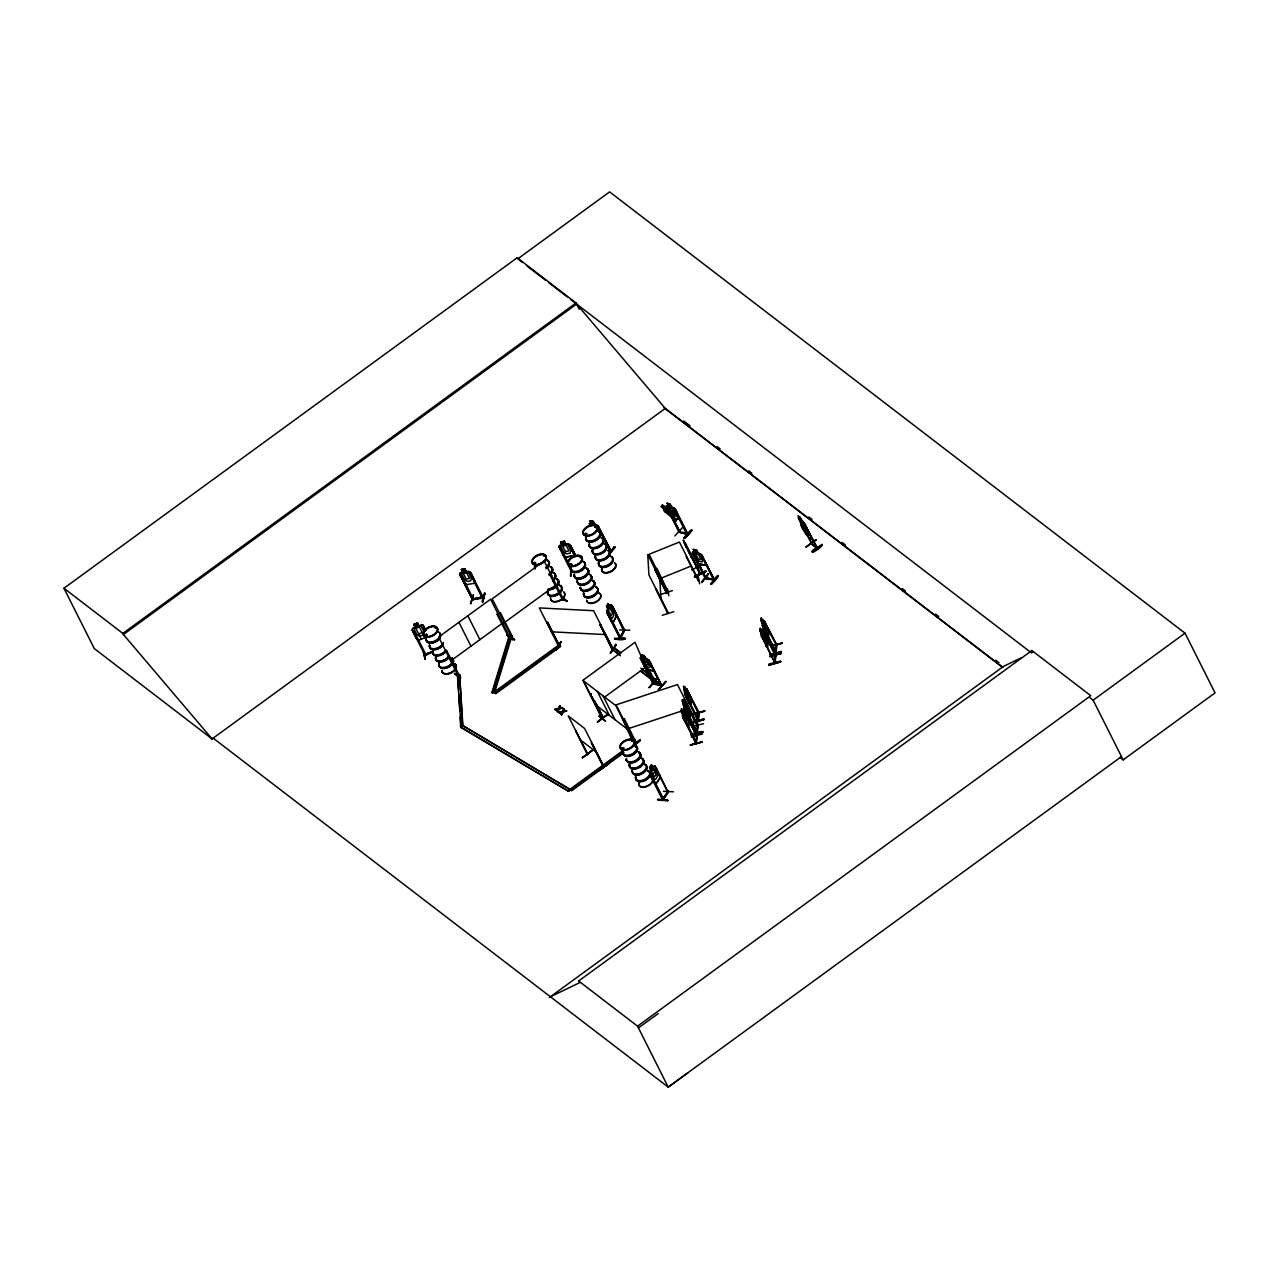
<?xml version="1.0" encoding="UTF-8"?>
<svg xmlns="http://www.w3.org/2000/svg" width="1279" height="1279" viewBox="0 0 1279 1279"><rect width="100%" height="100%" fill="white"/><g stroke="black" fill="none" stroke-linecap="round" stroke-linejoin="round"><path stroke-width="1.5" d="M606.949 613.137L606.854 611.122C610.866 596.446 614 610.243 616.414 616.446L612.785 623.001L606.917 613.089L606.965 611.122M678.765 530.977L679.741 531.233L678.589 531.281M687.462 533.279L679.613 531.76M473.47 595.263L470.784 603.192M423.349 652.178L425.092 659.34L423.749 651.443L425.108 659.261M571.617 571.361L570.77 576.381C569.299 574.926 572.864 568.26 571.793 572.48L558.843 546.741L559.499 545.446L558.971 546.836M570.626 576.333L571.505 570.978M634.432 739.79L635.407 747.192M662.378 799.039L663.257 800.03L651.299 775.346L663.705 799.359C662.666 796.849 662.122 800.43 663.225 798.48M668.661 791.653L663.273 799.935M656.591 768.839L651.075 777.184L655.775 784.267L660.172 777.728L655.2 766.057L652.834 767.8L651.475 764.874L649.54 767.64L651.011 770.582L649.7 774.403L662.762 800.094L663.689 799.279M681.179 711.38L681.499 708.726L686.263 717.039L687.095 723.147L681.115 711.38L682.778 714.29M697.407 733.123L682.075 701.18C682.219 695.009 689.493 709.221 688.038 712.947L686.743 711.907M681.467 711.444L681.611 709.877L681.963 712.419M696.144 735.649L696.687 734.674L697.039 736.384L683.002 709.909L682.49 716.064L682.73 714.29M683.961 699.725C680.236 704.793 691.411 727.032 689.989 711.492L683.961 699.725L684.697 700.029M684.601 693.362L685.24 687.175L684.952 688.997M683.13 709.877L683.018 711.843L681.499 708.726M683.578 705.848L683.546 704.121M683.961 701.659L684.089 699.693M689.077 703.13L684.984 695.264L683.482 686.056L685.112 689.141M683.977 718.926L696.32 743.499L696.016 742.444M684.936 708.742L697.263 733.315L697.998 725.417L677.47 684.569L616.142 704.841L635.487 743.802C637.917 743.403 635.023 741.005 636.622 743.099M685.528 702.363L685.992 701.547L697.934 726.232L684.697 699.917M686.088 696.224L698.43 720.796C696.751 717.727 699.837 704.169 697.982 720.764L684.681 693.266M686.759 689.141L698.686 713.826L686.759 689.141L699.277 712.963M685.048 711.732L697.119 735.537L696.08 741.996M687.143 689.029L686.679 689.861M688.358 727.719L688.917 721.708M689.301 717.535L689.861 711.524M690.468 705.017L691.204 699.005L685.112 687.207M687.702 717.983L689.093 721.708L688.406 727.879L682.906 717.919M691.156 698.973L690.628 705.145L688.949 703.05M691.124 737.088L702.587 733.906M692.435 722.795C728.023 712.243 668.469 729.43 703.914 719.773M704.713 710.916L693.234 713.906M696.607 735.761L695.84 743.579L695.568 741.852M696.511 731.668L697.343 732.515M698.11 719.198L697.503 720.013L698.606 720.045L686.487 696.112M698.142 712.819L698.782 712.643M696.831 733.267L697.567 724.474L697.503 725.561M697.087 735.633L696.4 743.323M698.494 720.621L699.197 712.931M702.763 732.307C691.923 731.428 682.858 738.67 702.747 732.259M761.277 635.647L761.932 629.46L775.953 655.248L775.106 663.082L761.82 636.191L760.158 628.341L761.804 631.426M762.524 623.672L761.101 618.141L762.748 621.242M760.254 631.011L760.286 628.309L765.05 636.622L765.881 642.713L764.57 641.674M761.213 620.827L761.229 618.109M760.749 632.002L760.397 629.444M761.692 621.802L761.852 620.235M762.236 625.463L762.876 619.276L776.721 645.799L776.865 644.92M762.764 638.509L775.106 663.082L761.357 635.551L761.66 637.55M763.723 628.309L776.113 652.85L775.17 651.97M775.873 645.032L776.417 644.056L776.849 645.607L764.378 621.226L776.913 645.048M763.835 631.314L775.857 655.104M764.778 621.114L764.314 621.946M768.135 637.278L768.791 631.059C765.242 618.892 771.813 643.465 766.585 635.151M767.32 647.43L767.896 641.291C764.33 629.028 770.693 653.793 765.641 645.335M769.127 665.08C804.683 654.544 745.177 671.651 780.606 662.058M769.91 656.655L781.437 653.217L769.91 656.191M781.533 651.379L770.118 654.448M770.869 646.007L782.348 643.001L770.613 645.975M776.273 645.224L775.666 652.993L762.188 625.399M775.426 651.491L776.001 645.287M774.882 654.544L775.825 655.871M774.722 663.098L775.474 654.24L774.93 655.232M776.849 645.064L776.113 652.77L775.218 652.13M426.515 634.336L425.092 635.151L425.555 636.031M426.562 634.56L425.331 635.071L425.923 635.711M436.187 628.005L435.132 628.165M533.743 563.719L534.59 562.248M533.998 563.272L534.206 563.256M535.102 562.92L535.357 562.952M543.863 555.614L544.918 555.821M544.902 555.933L543.831 555.885L544.662 556.061M569.635 564.934L570.37 563.847L571.873 564.199M570.802 564.663L570.05 564.95M580.442 556.989L580.41 557.66M580.09 557.548L580.634 557.58M584.615 534.478L586.469 533.759M585.111 533.823L586.342 533.535L585.622 534.334M585.558 533.359L586.821 533.951L585.206 534.782M594.719 527.316L595.359 526.916M595.39 527.204L595.63 526.628M623.433 747.831L621.994 748.039M632.705 740.909L631.794 741.468M667.894 591.522L668.629 591.825M668.262 592.449L656.814 568.34M697.87 580.058L698.814 580.426M698.11 580.426L698.27 579.675M651.123 770.597L650.691 772.964L653.457 778.447L655.551 779.407L657.262 776.801L656.99 773.06L651.475 764.874M457.546 674.561C457.147 676.479 460.76 673.617 458.09 675.712L438.665 637.07L490.608 599.196L510.097 637.869L509.314 638.445L497.035 614.352L498.123 613.872L497.035 614.352M458.234 675.632L459.065 674.992L446.835 650.947L445.955 651.587L446.835 650.947M499.194 689.429L494.445 692.898L491.887 692.483L494.062 692.147L559.003 644.808L560.57 646.471L495.628 693.81L494.062 692.147L510.992 636.382L512.271 635.823L508.898 636.83C510.737 640.139 507.044 637.054 509.586 636.638M508.498 637.438C509.65 637.134 511.072 637.39 509.042 638.189M510.129 637.789L509.25 638.397M511.072 636.382L511.888 637.39L492.207 598.86L544.151 560.969L563.607 599.627M492.255 693.234L509.266 637.582L511.584 637.15L494.445 692.898M512.383 636.079L511.856 637.358M563.336 598.636L562.488 599.259C563.863 601.801 560.618 598.412 563.128 598.428M562.488 600.091L563.559 599.291M563.671 599.563L562.584 600.011L563.463 599.371L567.3 601.306L562.584 597.789L567.3 601.306M601.849 717.759L602.921 716.959M601.913 718.174L603.144 717.119M594.815 701.1L603.432 718.19L596.813 704.809M653.137 680.684L654.113 679.964M609.715 550.434L610.978 550.29L609.859 550.514M610.387 551.025L611.426 551.169L610.818 550.258M705.992 577.5L704.729 577.58L705.752 577.788M706.088 578.636L698.606 563M713.506 580.09L714.689 579.899L701.723 555.885L713.57 580.106M803.084 521.352L817.217 548.611L804.315 522.935L798.288 517.835L804.971 532.096M798.4 517.755L812.117 544.183L810.63 543.143L817.601 548.307L804.587 524.246L805.482 524.422M562.057 544.918L560.57 541.976L564.311 541.209L565.782 544.151L570.05 544.406L575.966 556.461M560.698 548.323L559.674 548.531L560.698 548.323L572.72 572.193L571.873 572.017M564.311 541.209L565.702 544.358L568.052 544.95L570.818 550.434L570.13 553.168L566.645 553.887L563.591 551.92L560.826 546.437L562.2 545.078L560.57 541.976M565.414 557.388L562.808 554.606L565.414 557.388L574.207 555.486L574.015 552.304L574.047 555.502M568.212 543.639L559.594 545.621L562.232 544.982M574.942 556.685L569.858 546.165L570.882 545.941L576.03 556.189M570.882 545.941L569.794 546.437M684.649 543.207L684.041 541.497M614.512 638.493C635.535 636.574 620.619 642.234 614.528 638.397M625.079 638.349L614.671 638.94L625.255 638.685M800.926 524.358L807.081 528.723L805.754 527.316M801.15 523.75C798.304 524.854 813.62 545.27 810.95 536.7M653.857 682.81L652.578 682.954L653.585 683.146M654.288 683.673L641.371 659.628L653.137 683.833L640.219 658.205L640.795 657.406L649.013 660.316L661.946 685.96L649.045 661.867L650.1 661.771L661.851 685.944L653.025 683.817L654.288 683.673L644.744 664.936M661.771 684.809C643.785 682.378 660.22 681.883 661.691 686.008M619.947 637.006C617.133 643.305 630.659 617.869 619.803 637.949M623.481 630.371L624.328 629.54M623.864 631.202L624.791 630.291L620.235 638.813L607.029 613.089M695.872 742.923L695.44 742.635M775.314 655.408L775.25 662.202M774.658 662.49L774.754 661.323M678.973 532.224L687.478 534.494M667.286 507.987L679.916 532.384L671.571 516.508M697.119 566.421L697.359 568.148M683.977 542.024L700.38 573.871L699.949 572.832M603.416 767.112L603.304 765.689M603.96 766.792L584.567 728.422L568.228 715.888L587.844 754.45M656.207 589.107L668.309 613.344L667.382 612.225M667.67 800.878C654.72 797.84 653.329 800.926 667.99 800.43M667.718 800.03L657.614 799.375M483.462 597.661L472.383 599.355L459.545 574.047L460.216 572.736L462.886 572.432M461.495 575.31L460.392 575.758L461.495 575.31L473.534 599.467C470.224 600.49 473.63 596.765 473.534 599.467M462.694 572.448L461.239 569.411L464.916 568.851L466.371 571.889M464.901 568.947L466.307 572.001L468.642 572.704L471.391 578.188L470.736 580.81L467.299 581.337L464.277 579.259L461.511 573.775L462.87 572.528L461.415 569.491L464.821 569.059M463.494 581.929L466.1 584.679L474.781 583.272L474.445 580.17M459.561 573.951L472.495 599.707L483.43 598.028L470.608 572.273L468.785 571.441L460.28 572.912M470.368 574.239L471.471 573.791L470.368 574.239L483.27 598.028M470.432 603.768L473.358 594.831L470.88 603.64M470.464 573.951L482.279 598.172L482.055 596.893L483.51 597.613M482.039 597.229L473.23 598.844L483.158 596.797M482.902 601.865C488.85 574.687 477.914 620.795 484.965 593.552M484.677 593.168L482.103 601.482M491.887 692.483L508.898 636.83M662.81 799.999L668.214 791.685L662.762 798.448M656.207 767.8L668.23 792.388C665.863 792.724 669.045 789.287 667.798 791.525M603.4 718.174L602.345 719.038L603.368 719.086L590.594 694.833M603.288 719.054L601.945 717.679M634.464 743.531C634.656 741.037 634.368 744.394 635.375 743.563M816.673 546.996L817.569 548.355M421.351 639.212L413.772 624.392L415.275 627.413L412.701 628.373L412.062 629.987L416.027 637.869M668.277 613.312L648.933 574.942L647.75 554.606L667.158 593.36L655.088 569.459M425.06 655.248L426.147 655.12L424.932 655.663L424.5 654.4L432.926 651.619M427.058 635.247L426.674 634.528M534.062 563.224L534.846 562.552M570.002 564.247L570.002 565.35M570.402 563.895L570.13 564.279M571.217 564.311L570.834 564.71M571.745 564.615L570.578 563.815M586.693 533.855L585.862 533.439M622.441 747.703L622.042 749.158L623.752 748.135M623.417 748.423L623.113 747.607L623.912 748.007M632.673 741.388L622.857 719.453L635.423 743.754M640.219 658.205L640.619 657.39M673.825 514.654L669.716 512.128L666.695 508.179L665.64 510.017L671.379 514.925L672.29 513.503L666.551 508.594L668.773 511.856L665.16 510.689L669.285 512.735L672.178 516.796L680.172 532.096M694.913 552.352L693.442 549.41L694.993 552.56L692.77 552.048L692.323 552.912L705.289 578.588L714.337 580.218M692.85 551.952L692.451 552.976L698.702 563.895L696.368 560.698M589.123 524.118L589.571 523.255L598.268 525.829L594.623 524.31L593.088 521.448L590.099 520.793L593.216 521.272L599.355 531.137M607.029 611.186L608.021 609.316L606.342 606.374L607.941 603.576L609.428 606.518M607.829 603.576L609.428 606.71L610.467 604.759M608.324 614.08L620.379 638.717L608.276 614.847M623.928 631.25L612.369 606.502L624.744 630.387M623.944 629.524L624.296 631.234L612.737 606.502M616.222 616.414L612.913 623.001L610.85 620.923M629.892 630.227L619.58 629.892M624.424 630.307L619.867 638.813L619.42 637.773M562.52 707.559L558.971 708.63L557.628 711.811L559.227 709.142C568.611 706.152 553.743 708.902 562.776 708.07M566.501 710.612L562.952 711.684L561.609 714.865L563.208 712.179C572.592 709.206 557.724 711.955 566.757 711.108M696.479 722.315C692.818 723.738 699.085 723.163 695.76 723.578L689.973 711.827M560.01 705.64L558.683 708.774L554.83 709.365L558.427 708.278C559.339 704.665 562.073 705.784 559.499 708.582M563.975 708.678L562.664 711.827L558.811 712.419L562.408 711.332C563.32 707.719 566.053 708.838 563.479 711.62M556.893 710.948C560.426 706.679 555.694 711.46 557.628 711.811M559.243 708.086L560.49 706.008M560.857 713.986C564.407 709.733 559.674 714.513 561.609 714.865M563.224 711.124L564.471 709.062M546.804 622.154L559.658 646.375L547.54 622.489M559.227 645.16C556.429 645.527 561.737 645 558.683 646.423L539.322 607.925L593.616 610.707L613.041 649.108C609.779 649.396 614.352 646.934 611.474 648.197M559.562 644.664C565.67 633.888 550.657 657.886 557.676 647.686M555.837 650.34L557.596 647.462M559.339 644.68L560.969 641.466M620.427 655.743L612.561 649.7L600.187 624.887L613.217 648.773L611.906 649.061L600.187 624.887M601.098 624.935L599.995 625.191M615.551 644.216C614.512 650.371 603.72 660.524 616.35 644.744M610.483 653.217L615.886 644.664M661.323 506.564L662.378 504.949L667.046 507.827L672.786 512.735L674.752 515.597L673.841 517.036L670.883 515.693L661.323 506.564L664.52 509.234L663.721 510.241L666.567 505.701L674.752 508.866L687.654 534.43L687.047 533.615M661.451 506.596L662.458 505.093M672.77 518.65L676.111 520.857L678.509 517.18L675.744 514.078M663.401 791.285L673.505 791.781M663.05 798.528L667.702 791.941M602.281 718.926L583.064 680.524L615.775 705.608L635.151 744.042M649.54 767.64L651.459 765.066M649.94 772.388L654.193 765.913M659.98 777.696L655.871 784.267L653.729 782.188M816.066 547.268L811.797 543.559M654.161 680.012L652.929 680.444M624.28 630.387L612.369 606.502M454.716 673.33L460.552 678.254M460.776 677.55L454.349 673.601L458.985 677.183M508.115 634.672L514.606 639.74L506.772 634.768L513.231 639.932L507.139 635.103M507.891 635.375L508.163 634.576M508.259 635.119L514.606 639.74M605.367 721.02L599.164 716.304M586.725 753.683L587.669 754.226M415.451 627.461L414.076 629.204L416.826 634.688L419.88 636.271L423.365 634.848L424.036 631.73L421.287 626.246L418.92 626.023M426.946 635.151L425.539 635.871M571.617 564.519L570.226 565.238M622.138 747.927L623.129 747.879M697.135 567.524L699.997 574.063L686.008 546.229M700.348 573.807L697.551 567.3M591.649 523.639L590.099 520.793L591.729 523.846L590.69 524.55M590.211 525.605L591.042 525.765M598.188 525.845L611.186 551.505L610.275 551.441L598.46 527.156L611.314 551.153M599.307 527.316L598.236 527.444M609.923 552.256L614.464 546.693L615.215 547.284M610.003 552.304L614.528 546.741L609.028 554.143M609.555 554.239L615.199 547.268M696.479 550.002L693.362 549.506L696.479 550.002L697.902 553.008L701.531 554.558L714.433 580.234L701.531 554.558M693.49 554.303L706.184 578.652L694.337 556.013M702.571 556.045L701.484 556.173M705.416 562.536L705.848 565.254L698.702 563.895M705.848 565.254L698.734 563.815M705.896 577.468L704.873 577.66M701.739 582.377L708.534 574.063M701.867 582.473L708.438 573.647L701.627 581.977M705.88 578.028L713.73 579.403M710.9 583.752C722.699 567.013 717.871 580.282 710.98 583.8M711.14 584.247L717.967 575.806M711.62 584.295L718.462 575.998M571.185 571.281L572.305 571.026M571.617 572.145L571.425 571.185M634.88 742.396L635.919 742.012M636.478 742.875L635.567 743.115M636.031 742.316L634.944 742.683M636.462 743.179L635.583 743.499M696.336 722.395L696.655 722.923M641.93 660.108L641.371 659.628M650.1 661.771L649.045 661.867M649.268 687.239L656.319 679.341M649.029 687.622L656.303 679.389M656.687 679.405L649.396 687.638M661.211 685.432L649.3 661.579M658.477 689.877C680.828 664.121 643.033 706.983 666.135 681.755M642.682 657.806L641.195 654.864L644.104 655.599L647.414 660.044L650.164 665.528L649.892 667.51L647.174 666.823L644.536 664.105L635.023 642.282L583.08 680.156L602.777 719.358M644.024 655.695L641.115 654.944M645.591 658.541L643.976 655.759M647.478 659.021L649.013 660.316M644.184 666.071L646.55 669.237L644.264 665.991M646.566 669.157L653.377 670.963L652.993 668.198M667.062 503.271L669.94 504.038L673.234 508.498L675.983 513.982L675.728 515.949L673.042 515.245L670.404 512.511L667.654 507.028L668.597 506.42L667.062 503.271L669.94 504.038M673.218 507.555C676.527 507.299 680.556 524.454 678.701 516.62M670.052 514.462L672.418 517.627L679.277 519.322M686.791 534.286L674.848 510.337L675.904 510.257L688.006 534.174L679.037 532.16L666.183 506.5L670.228 514.382M675.904 510.257L674.848 510.337M674.88 535.949L682.299 527.763M683.913 537.915C696.799 521.56 691.379 534.398 683.993 537.963M684.633 538.523L692.067 530.321M684.153 538.411L691.619 530.161M665.464 507.571L666.103 506.596L667.542 507.06L678.302 517.212M676.111 520.857L664.584 511.568M457.562 674.481L458.841 674.289M458.553 674.209L459.161 674.912M458.985 675.088L458.25 673.985M571.745 572.129L572.768 571.921L560.762 548.036M512.559 636.894L500.377 612.721L499.497 613.36L500.377 612.721M435.356 627.733L435.979 627.733M571.121 564.854L570.482 564.039M622.329 747.959L622.265 749.046M623.225 748.279L622.122 748.631M483.078 597.085L483.43 598.028M568.627 791.333L461.143 727.655L457.386 675.36L459.625 674.625L462.566 725.449L460.776 726.904L568.627 791.333L570.418 789.878L571.601 790.79L623.88 752.676M461.143 727.655L462.934 726.2L459.625 674.625M568.26 790.582L622.297 751.013M697.167 724.665L697.103 725.385M668.277 791.589L667.782 790.822M558.427 645.128L558.955 645.991M612.081 648.773L613.105 648.773M802.477 524.662L800.878 521.8L802.924 523.319M804.411 526.261L808.936 535.038L804.811 530.513M804.811 532.144L807.017 535.453M550.578 576.126L551.665 575.646L550.578 576.126L562.696 600.251M508.642 637.246L509.745 637.613M511.504 637.246L512.383 636.606M651.443 678.35L658.173 682.618L654.432 680.604M597.533 722.187L607.237 715.057M653.809 681.435C654.56 682.49 649.332 674.417 647.893 669.988M653.681 681.483L654.656 680.764M605.495 721.036L599.004 715.968M623.417 719.869L622.521 719.693M634.928 744.026L634.48 742.667A7.674 4.492 -26.7 0 0 623.544 742.156A7.674 4.492 -26.7 0 0 624.024 750.357A7.674 4.492 -26.7 0 0 634.496 742.715M634.368 743.93C641.243 737.455 642.905 739.87 634.976 744.698M587.509 754.754L575.518 730.389L587.844 754.514M591.25 742.971L603.544 767.064M591.937 750.325L582.281 757.76L592.129 750.725M582.409 757.839L592.113 750.677M598.844 770.422L608.772 763.515L599.052 770.629M608.74 763.467L598.892 770.518L608.788 763.531M212.17 738.974L94.294 648.565L63.95 588.244L517.148 257.766L576.062 302.947L579.243 309.278M63.95 588.244L122.848 633.409L576.062 302.947M688.006 1072.809L668.214 1087.118L213.161 738.127L212.09 738.91L123.408 634.528L576.621 304.066L665.288 408.433L1002.56 667.078M212.09 738.91L665.288 408.433M450.672 660.955L502.615 623.081M504.214 622.745L556.157 584.855M507.108 683.657L518.203 675.584M521.368 673.266L532.448 665.192M540.377 659.404L546.709 654.784M554.622 649.013L559.387 645.559L560.57 646.471M494.062 692.147L495.261 693.074L560.202 645.719M620.379 652.402L614.08 647.574L612.193 648.965L620.059 654.992M612.561 649.7L614.464 648.325L620.747 653.153M812.037 544.039L799.263 519.242C796.098 510.353 806.521 526.66 806.09 529.282L802.029 524.726M800.302 517.419L801.661 520.473M804.235 529.602L809.063 533.215M815.858 539.738L806.042 547.076L815.874 539.738M604.535 697.151L645.463 667.302M822.029 544.438C800.526 558.156 820.558 550.641 822.045 544.47C823.644 547.396 809.111 549.123 812.852 552.272M640.875 671.411L653.441 681.067L655.344 679.677L654.96 678.925L653.073 680.316L640.491 670.66M572.001 788.727L583.08 780.638M586.246 778.335L597.341 770.246M600.506 767.928L611.602 759.854M619.516 754.082L622.681 751.764M460.328 726.2L462.566 725.449L571.233 790.038L623.497 751.94M549.346 997.556L1003.615 666.311L1020.754 658.045M578.652 980.993L1031.865 650.531L1090.763 695.696L637.566 1026.174L578.652 980.993L579.531 982.736L550.418 996.773M1089.98 697.758L1093.129 700.173L1185.025 633.169L1215.05 692.882L1123.154 759.886L1119.988 757.456M1121.411 756.64L668.214 1087.118L637.566 1026.174M638.429 1027.9L658.221 1013.592M668.405 591.665L668.389 592.753L649.061 554.287L679.437 542.056L698.782 580.49M694.993 552.56L693.969 553.247L696.719 558.731L699.421 561.369L702.267 561.913L702.603 559.866L696.415 550.082M609.939 550.146L611.09 551.489M704.953 577.293L714.513 579.867M533.647 563.447L535.006 563.655L535.629 562.44M562.968 598.508L563.399 599.371M653.281 683.482L662.09 685.544M660.779 684.569L661.675 684.745M685 689.189L688.374 694.337L689.205 700.444L684.713 691.619M685.544 543.415L697.647 567.332M686.487 547.316L685.624 545.158M686.104 546.629L685.128 544.199M687.079 548.387L686.231 546.581M688.23 549.73L692.195 558.443L690.884 556.253M687.958 550.114L692.083 558.507M691.683 569.842L702.842 564.519M694.769 577.005C728.63 559.483 671.779 588.42 705.896 571.617M694.401 576.221L705.512 570.818M713.874 579.739L713.202 578.875M679.341 531.52L678.653 531.345M570.93 564.902L570.082 564.822M425.747 634.576L426.546 634.736M686.168 556.525L698.302 580.666M667.446 588.995L668.869 595.726M698.238 576.573L699.629 583.879M415.931 628.437L419.416 627.014M418.697 633.92L422.182 632.497M425.635 637.374L418.649 640.315L416.011 637.789M426.147 655.12L413.964 631.043L412.941 631.458M424.82 630.995L423.109 627.589L424.132 627.174M425.779 654.256L432.862 651.363A7.722 4.524 -26.7 0 0 437.402 655.615A7.722 4.524 -26.7 0 0 446.259 650.643M425.012 655.583L433.165 651.986M661.083 578.172L691.443 565.942M457.706 674.832L458.346 675.6M609.3 606.71L610.547 606.294L613.312 611.778L613.744 615.519L612.353 618.141L610.419 617.181L607.653 611.698L607.813 609.316M624.472 719.006L623.449 719.613L624.472 719.006L636.542 743.435L635.343 742.523M683.737 699.437C685.624 698.414 682.123 701.116 685.528 703.226M695.424 722.363L696.431 722.027M695.744 723.306L696.751 722.955M697.183 726.712C696.4 726.632 696.495 708.182 697.806 726.648M660.875 594.463L672.37 590.626M662.25 615.311L673.809 611.714M458.553 689.797L457.77 676.111L460.008 675.376M628.149 728.71L685.768 709.685M672.306 516.876L670.164 512.991L673.681 514.51M558.156 708.838L555.294 709.717L558.411 709.333M562.136 711.891L559.275 712.771L562.392 712.387M668.006 792.564L655.711 768.567M472.191 598.412L473.166 598.268M473.006 598.668L473.278 599.579M566.805 601.562L561.865 597.709M651.219 677.838L657.646 683.002M760.989 620.731L766.824 632.529L765.993 626.422L761.149 618.333M762.524 629.684L775.33 655.951M759.918 630.947L761.389 633.888M766.713 635.215L762.652 627.302M770.821 646.311L782.284 643.289M781.533 651.826L770.07 654.864M769.878 656.511L781.357 653.505M683.833 707.783L696.863 733.427M688.662 707.783L690.052 711.524M683.61 710.133L696.975 736.416M704.761 710.948L693.234 714.385M693.186 714.226L704.681 711.236M683.002 717.935L682.57 715.968L695.84 743.579M703.962 719.358L692.419 722.283M691.811 726.392L703.514 723.738M698.046 725.433L697.039 731.812M691.092 734.466L702.555 731.428M425.907 634.448L426.834 634.416M560.73 542.136L564.215 541.417M565.478 557.18L574.063 555.406M705.656 578.124L713.09 579.403M466.323 571.905L468.785 571.441M612.945 649.172L612.353 648.277M580.058 583.863L579.131 583.895M667.798 613.472L655.807 589.251M696.783 719.134L697.295 726.744M551.329 631.81L605.638 634.592M686.807 533.039L687.015 533.919M659.277 773.955L660.172 777.728M776.145 652.002L764.123 628.213M654.097 765.897L655.264 766.201M610.355 604.759L611.41 604.903M589.491 523.335L591.793 523.766M592.225 524.838L595.071 525.365L597.133 529.474M692.866 552.16L699.869 553.487M641.594 660.987L650.34 663.177M646.534 669.253L653.377 670.963M425.859 630.579L423.237 625.303L419 625.879L417.498 622.857L413.788 624.472L417.434 623.017L424.836 637.789M423.253 625.383L421.399 624.935L412.701 628.373M698.782 712.115L699.085 713.714M653.745 682.826L654.033 684.009M424.452 654.768L425.939 655.296M800.878 521.8L803.42 524.502L801.693 522.615M1185.025 633.169L609.603 191.882L517.723 258.886L517.148 257.766M519.274 260.085L522.376 262.451M527.012 266.016L545.621 280.293M548.723 282.659L567.316 296.936M570.418 299.302L1031.673 653.041M683.769 421.015L690.116 425.875M717.023 446.515L720.189 448.945M748.695 470.8L751.86 473.23M808.872 516.956L812.037 519.37M842.11 542.456L845.275 544.87M902.287 588.596L905.452 591.026M935.541 614.096L938.706 616.526M995.701 660.236L998.867 662.666M663.689 407.505L1002.752 667.542M798.176 515.949L800.174 517.531M798.879 516.844L800.094 517.771M799.375 517.819L800.574 518.746M817.153 548.563L810.646 543.031M806.042 547.028L816.034 540.106M640.811 668.086L654.96 678.925M642.761 670.036L649.061 674.848M652.194 677.262L655.344 679.677M595.087 704.409L627.781 729.494M636.175 742.699L634.976 741.788L635.567 743.147M554.83 709.365L555.55 710.213M558.811 712.419L559.515 713.266M580.234 739.774L596.59 752.308M463.637 581.801L466.18 584.471M697.343 568.036L683.21 540.042L686.152 546.709M766.713 635.103L768.215 637.086M765.769 645.303L767.272 647.27M689.237 552.8L689.957 554.063M663.801 510.145L664.584 511.648M691.012 556.189L692.195 558.443M1093.129 700.173L1123.154 759.886M1031.865 650.531L1032.745 652.274M798.288 515.869L799.887 518.954M806.905 533.887L812.117 544.183M775.458 654.928L775.905 655.791M775.362 656.095L774.898 655.136M683.562 541.129L685.512 545.254M667.878 591.841L668.309 592.705M654.656 569.251L666.695 593.52L666.135 592.609M599.323 528.866L610.914 551.553M685.336 708.63L697.455 732.563M684.377 718.814L696.495 742.747M648.949 660.332L652.882 668.309M648.773 669.349L654.544 680.876L648.549 669.189M645.895 666.279L653.569 681.547M620.315 636.99L620.699 638.045L608.692 614.08M569.858 546.165L575.006 556.397M649.636 767.656L651.235 770.597M651.299 775.346L663.209 799.327M603.017 695.824L615.023 719.693M597.389 691.507L609.396 715.393M592.161 696.975L603.336 719.134M547.732 622.186L559.658 646.375M591.585 742.731L603.688 766.601M510.976 636.446L511.408 637.326M470.48 572.432L474.413 580.266L474.621 583.288M570.034 789.127L570.418 789.878L462.566 725.449M467.858 615.775L479.881 639.66M458.937 622.297L470.944 646.167M423.125 625.399L425.507 630.179M424.772 630.755L423.109 627.589M412.19 629.907L425.14 655.615M122.848 633.409L123.408 634.528M705.72 571.233L694.593 576.605M687.431 548.579L688.997 552.016M780.59 661.563L769.095 664.568M703.722 718.91L692.243 721.916M808.104 530.833L808.952 533.295M811.046 536.62L811.813 539.019M652.882 668.166L653.361 670.979M780.398 661.163L768.919 664.153M635.071 739.598L635.583 747.208M659.772 578.492L660.939 598.828M458.777 693.714L459.8 711.3M460.136 717.167L460.696 726.936M586.549 568.883A7.69 4.508 -26.7 0 1 583.784 577.884A7.69 4.508 -26.7 0 1 574.687 574.958M589.315 574.415A7.674 4.492 -26.7 0 1 586.565 583.384A7.674 4.492 -26.7 0 1 577.484 580.474M589.107 574.015A7.674 4.492 -26.7 0 1 586.374 583A7.674 4.492 -26.7 0 1 577.277 580.09M586.421 568.42A7.818 4.572 -26.7 0 1 583.64 577.564A7.818 4.572 -26.7 0 1 574.383 574.591M586.262 568.068A7.818 4.572 -26.7 0 1 583.464 577.213A7.818 4.572 -26.7 0 1 574.207 574.255M584.327 562.44A7.818 4.572 -26.7 0 1 579.387 571.393A7.818 4.572 -26.7 0 1 571.073 568.004M582.936 561.481A7.818 4.572 -26.7 0 1 580.154 570.626A7.818 4.572 -26.7 0 1 570.898 567.668M582.664 561.177A7.69 4.508 -26.7 0 1 579.915 570.178A7.69 4.508 -26.7 0 1 570.818 567.268M585.99 567.764A7.706 4.508 -26.7 0 1 584.119 576.285A7.706 4.508 -26.7 0 1 573.935 575.166M584.439 562.888A7.706 4.508 -26.7 0 1 580.474 571.297A7.706 4.508 -26.7 0 1 571.185 569.683M597.181 588.26A7.69 4.508 -26.7 0 1 593.232 596.653A7.69 4.508 -26.7 0 1 583.959 595.055M598.556 592.801A7.674 4.492 -26.7 0 1 596.685 601.29A7.674 4.492 -26.7 0 1 586.549 600.187M595.87 587.205A7.818 4.572 -26.7 0 1 593.072 596.334A7.818 4.572 -26.7 0 1 583.832 593.376M595.71 586.853A7.818 4.572 -26.7 0 1 592.912 595.998A7.818 4.572 -26.7 0 1 583.656 593.04M595.438 586.549A7.706 4.508 -26.7 0 1 592.689 595.566A7.706 4.508 -26.7 0 1 583.56 592.641M592.689 581.066A7.706 4.508 -26.7 0 1 589.923 590.083A7.706 4.508 -26.7 0 1 580.81 587.157M600.73 594.703A7.674 4.492 -26.7 0 1 595.103 602.601A7.674 4.492 -26.7 0 1 586.757 600.57M598.748 593.184A7.674 4.492 -26.7 0 1 599.947 593.792M593.312 580.57A7.69 4.508 -26.7 0 1 589.363 588.964A7.69 4.508 -26.7 0 1 580.09 587.365M592.561 580.602A7.818 4.572 -26.7 0 1 590.658 589.251A7.818 4.572 -26.7 0 1 580.346 588.116M592.385 580.266A7.818 4.572 -26.7 0 1 590.482 588.916A7.818 4.572 -26.7 0 1 580.17 587.78M590.802 575.614A7.674 4.492 -26.7 0 1 586.869 583.991A7.674 4.492 -26.7 0 1 577.596 582.377M590.674 575.262A7.722 4.524 -26.7 0 1 586.709 583.688A7.722 4.524 -26.7 0 1 577.405 582.073M638.589 752.692A7.69 4.508 -26.7 0 1 635.839 761.692A7.69 4.508 -26.7 0 1 626.726 758.783M641.355 758.223A7.674 4.492 -26.7 0 1 638.605 767.208A7.674 4.492 -26.7 0 1 629.524 764.298M641.163 757.839A7.674 4.492 -26.7 0 1 638.413 766.824A7.674 4.492 -26.7 0 1 629.332 763.915M636.478 746.696A7.706 4.508 -26.7 0 1 631.618 755.537A7.706 4.508 -26.7 0 1 623.401 752.196M635.151 745.641A7.818 4.572 -26.7 0 1 632.354 754.786A7.818 4.572 -26.7 0 1 623.113 751.828M634.992 745.305A7.818 4.572 -26.7 0 1 632.194 754.45A7.818 4.572 -26.7 0 1 622.937 751.476M634.72 745.002A7.69 4.508 -26.7 0 1 631.97 754.002A7.69 4.508 -26.7 0 1 622.857 751.077M638.477 752.228A7.818 4.572 -26.7 0 1 636.558 760.877A7.818 4.572 -26.7 0 1 626.246 759.742M638.301 751.892A7.818 4.572 -26.7 0 1 636.398 760.541A7.818 4.572 -26.7 0 1 626.086 759.406M639.228 752.18A7.706 4.508 -26.7 0 1 635.279 760.589A7.706 4.508 -26.7 0 1 625.991 758.991M641.514 758.447A7.722 4.524 -26.7 0 1 638.749 767.48A7.722 4.524 -26.7 0 1 629.604 764.554M650.148 775.442A7.69 4.508 -26.7 0 1 641.578 781.693A7.69 4.508 -26.7 0 1 636.175 777.552M648.037 771.477A7.69 4.508 -26.7 0 1 649.22 772.084M652.914 780.973A7.674 4.492 -26.7 0 1 644.36 787.209A7.674 4.492 -26.7 0 1 638.972 783.084M652.882 779.279A7.674 4.492 -26.7 0 1 645.08 786.633A7.674 4.492 -26.7 0 1 638.765 782.684M650.244 773.715A7.818 4.572 -26.7 0 1 642.298 781.213A7.818 4.572 -26.7 0 1 635.871 777.2M647.909 771.013A7.818 4.572 -26.7 0 1 649.124 771.621M650.068 773.379A7.818 4.572 -26.7 0 1 642.122 780.877A7.818 4.572 -26.7 0 1 635.695 776.849M647.75 770.677A7.818 4.572 -26.7 0 1 649.748 772.212M649.78 773.028A7.706 4.508 -26.7 0 1 641.946 780.43A7.706 4.508 -26.7 0 1 635.599 776.449M647.478 770.358A7.706 4.508 -26.7 0 1 649.46 771.876M645.639 764.698A7.818 4.572 -26.7 0 1 640.715 773.651A7.818 4.572 -26.7 0 1 632.386 770.262M644.168 763.787A7.69 4.508 -26.7 0 1 641.403 772.788A7.69 4.508 -26.7 0 1 632.306 769.862M642.857 759.438A7.674 4.492 -26.7 0 1 638.013 768.247A7.674 4.492 -26.7 0 1 629.828 764.906M644.728 764.874A7.706 4.508 -26.7 0 1 642.841 773.395A7.706 4.508 -26.7 0 1 632.673 772.276M645.815 765.034A7.818 4.572 -26.7 0 1 641.802 773.571A7.818 4.572 -26.7 0 1 632.386 771.94M443.333 644.856A7.69 4.508 -26.7 0 1 434.508 649.828A7.69 4.508 -26.7 0 1 430 645.591M446.115 650.403A7.69 4.508 -26.7 0 1 437.29 655.36A7.69 4.508 -26.7 0 1 432.798 651.123M445.923 650.004A7.69 4.508 -26.7 0 1 437.098 654.976A7.69 4.508 -26.7 0 1 432.59 650.739M443.237 644.488A7.818 4.572 -26.7 0 1 434.268 649.524A7.818 4.572 -26.7 0 1 429.696 645.224M443.062 644.152A7.818 4.572 -26.7 0 1 434.109 649.188A7.818 4.572 -26.7 0 1 429.536 644.888M439.64 633.073A7.818 4.572 -26.7 0 1 434.716 642.026A7.818 4.572 -26.7 0 1 426.387 638.637M438.265 632.114A7.818 4.572 -26.7 0 1 435.468 641.259A7.818 4.572 -26.7 0 1 426.211 638.301M437.994 631.81A7.69 4.508 -26.7 0 1 435.244 640.811A7.69 4.508 -26.7 0 1 426.131 637.901M443.445 642.378A7.706 4.508 -26.7 0 1 435.771 648.453A7.706 4.508 -26.7 0 1 429.264 645.799M440.024 638.269A7.706 4.508 -26.7 0 1 432.094 643.161A7.706 4.508 -26.7 0 1 426.499 640.315M439.752 633.521A7.706 4.508 -26.7 0 1 440.855 635.583M452.51 658.893A7.69 4.508 -26.7 0 1 448.561 667.286A7.69 4.508 -26.7 0 1 439.273 665.688M455.084 664.041A7.69 4.508 -26.7 0 1 451.151 672.434A7.69 4.508 -26.7 0 1 441.863 670.836M452.414 658.445A7.818 4.572 -26.7 0 1 447.474 667.398A7.818 4.572 -26.7 0 1 439.145 664.009M452.238 658.109A7.818 4.572 -26.7 0 1 447.298 667.062A7.818 4.572 -26.7 0 1 438.985 663.673M451.967 657.79A7.706 4.508 -26.7 0 1 447.09 666.615A7.706 4.508 -26.7 0 1 438.889 663.273M449.473 657.054A7.706 4.508 -26.7 0 1 440.631 662.026A7.706 4.508 -26.7 0 1 436.123 657.79M449.377 656.671A7.818 4.572 -26.7 0 1 440.408 661.723A7.818 4.572 -26.7 0 1 435.835 657.422M448.913 655.951A7.69 4.508 -26.7 0 1 440.088 660.923A7.69 4.508 -26.7 0 1 435.579 656.687M454.093 663.833A7.69 4.508 -26.7 0 1 452.222 672.338A7.69 4.508 -26.7 0 1 442.07 671.219M449.201 656.335A7.818 4.572 -26.7 0 1 441.143 661.291A7.818 4.572 -26.7 0 1 435.484 658.413M446.419 650.995A7.69 4.508 -26.7 0 1 438.489 655.855A7.69 4.508 -26.7 0 1 432.91 653.025M455.18 664.169A7.722 4.524 -26.7 0 1 451.231 672.594A7.722 4.524 -26.7 0 1 441.91 670.979M548.355 561.353A7.706 4.508 -26.7 0 1 546.117 568.723M535.118 568.164A7.706 4.508 -26.7 0 1 535.277 566.853M547.044 560.298A7.818 4.572 -26.7 0 1 547.428 567.109M535.134 568.979A7.818 4.572 -26.7 0 1 534.99 566.485M546.868 559.962A7.818 4.572 -26.7 0 1 547.268 566.773M534.974 568.627A7.818 4.572 -26.7 0 1 534.83 566.133M546.597 559.658A7.69 4.508 -26.7 0 1 545.541 567.604M534.894 568.196A7.69 4.508 -26.7 0 1 534.75 565.734M550.178 566.549A7.818 4.572 -26.7 0 1 549.123 574.623M551.121 566.837A7.706 4.508 -26.7 0 1 548.867 574.207M550.466 567.348A7.69 4.508 -26.7 0 1 549.41 575.31M550.354 566.885A7.818 4.572 -26.7 0 1 549.283 574.974M553.056 572.496A7.69 4.508 -26.7 0 1 553.439 579.211M553.247 572.88A7.69 4.508 -26.7 0 1 553.647 579.595M561.113 586.741A7.69 4.508 -26.7 0 1 556.253 595.55A7.69 4.508 -26.7 0 1 548.067 592.209M563.703 591.889A7.69 4.508 -26.7 0 1 558.843 600.698A7.69 4.508 -26.7 0 1 550.641 597.357M559.802 585.67A7.818 4.572 -26.7 0 1 557.004 594.815A7.818 4.572 -26.7 0 1 547.764 591.841M559.626 585.334A7.818 4.572 -26.7 0 1 556.829 594.479A7.818 4.572 -26.7 0 1 547.588 591.506M559.371 585.015A7.706 4.508 -26.7 0 1 556.621 594.032A7.706 4.508 -26.7 0 1 547.492 591.106M563.895 592.273A7.69 4.508 -26.7 0 1 559.946 600.666A7.69 4.508 -26.7 0 1 550.673 599.052M556.605 579.531A7.706 4.508 -26.7 0 1 557.596 585.59A7.706 4.508 -26.7 0 1 548.387 589.875M557.532 579.355A7.818 4.572 -26.7 0 1 556.717 585.558A7.818 4.572 -26.7 0 1 547.972 589.219M556.045 578.444A7.69 4.508 -26.7 0 1 557.516 583.784A7.69 4.508 -26.7 0 1 549.586 588.66M556.493 579.083A7.818 4.572 -26.7 0 1 557.484 585.222A7.818 4.572 -26.7 0 1 548.147 589.571M553.295 572.912A7.722 4.524 -26.7 0 1 553.679 579.643M554.75 574.079A7.69 4.508 -26.7 0 1 552.496 581.433M601.514 538.411A7.69 4.508 -26.7 0 1 598.764 547.412A7.69 4.508 -26.7 0 1 589.667 544.502M599.307 531.984A7.818 4.572 -26.7 0 1 593.424 541.289A7.818 4.572 -26.7 0 1 586.709 536.141M604.312 543.943A7.69 4.508 -26.7 0 1 605.095 550.21A7.69 4.508 -26.7 0 1 595.55 554.223A7.69 4.508 -26.7 0 1 593.104 548.659M604.104 543.559A7.69 4.508 -26.7 0 1 601.354 552.56A7.69 4.508 -26.7 0 1 592.257 549.65M601.402 537.947A7.818 4.572 -26.7 0 1 598.604 547.092A7.818 4.572 -26.7 0 1 589.363 544.135M601.242 537.612A7.818 4.572 -26.7 0 1 598.444 546.757A7.818 4.572 -26.7 0 1 589.187 543.799M599.419 532.432A7.706 4.508 -26.7 0 1 594.543 541.257A7.706 4.508 -26.7 0 1 586.342 537.915M597.917 531.025A7.818 4.572 -26.7 0 1 595.119 540.17A7.818 4.572 -26.7 0 1 585.878 537.212M597.645 530.721A7.69 4.508 -26.7 0 1 594.895 539.722A7.69 4.508 -26.7 0 1 585.798 536.812M602.169 537.915A7.706 4.508 -26.7 0 1 598.22 546.325A7.706 4.508 -26.7 0 1 588.916 544.71M605.654 544.806A7.722 4.524 -26.7 0 1 600.778 553.663A7.722 4.524 -26.7 0 1 592.561 550.306M612.161 557.804A7.69 4.508 -26.7 0 1 607.301 566.629A7.69 4.508 -26.7 0 1 599.116 563.288M612.065 557.356A7.818 4.572 -26.7 0 1 606.182 566.661A7.818 4.572 -26.7 0 1 599.467 561.513M614.735 562.952A7.674 4.492 -26.7 0 1 609.891 571.745A7.674 4.492 -26.7 0 1 601.706 568.42M610.675 556.397A7.818 4.572 -26.7 0 1 607.893 565.542A7.818 4.572 -26.7 0 1 598.636 562.584M610.419 556.077A7.706 4.508 -26.7 0 1 607.669 565.11A7.706 4.508 -26.7 0 1 598.54 562.184M607.669 550.594A7.706 4.508 -26.7 0 1 604.903 559.61A7.706 4.508 -26.7 0 1 595.79 556.701M608.58 550.418A7.818 4.572 -26.7 0 1 603.64 559.387A7.818 4.572 -26.7 0 1 595.327 555.981M608.292 550.114A7.69 4.508 -26.7 0 1 603.432 558.923A7.69 4.508 -26.7 0 1 595.247 555.582M605.798 545.142A7.69 4.508 -26.7 0 1 600.938 553.967A7.69 4.508 -26.7 0 1 592.753 550.625M614.927 563.336A7.674 4.492 -26.7 0 1 610.994 571.713A7.674 4.492 -26.7 0 1 601.738 570.114M608.756 550.769A7.818 4.572 -26.7 0 1 604.743 559.291A7.818 4.572 -26.7 0 1 595.311 557.66M614.847 563.096A7.722 4.524 -26.7 0 1 609.971 571.937A7.722 4.524 -26.7 0 1 601.754 568.595M804.955 527.396L805.21 529.266L802.253 525.349L805.562 532.144L806.218 532.608L805.914 530.593L809.111 534.766L804.987 527.38M682.57 699.677L682.906 702.235L682.57 699.677M683.721 687.175L684.073 689.717L683.721 687.175M683.37 712.867L683.146 715.313L685.912 720.796L686.136 718.35L683.37 712.867M684.329 702.667L684.105 705.113L686.855 710.596L687.079 708.166L684.329 702.667M685.48 690.164L685.256 692.61L688.022 698.094L688.246 695.648L685.48 690.164M690.372 745.049L701.867 742.06L690.372 745.049M762.172 632.434L761.932 634.88L764.698 640.363L764.922 637.917L762.172 632.434M763.115 622.249L762.892 624.696L765.641 630.179L765.881 627.733L763.115 622.249M607.829 604.727L607.429 607.381L607.829 604.727M609.795 607.685L608.404 610.307L611.17 615.791L612.561 613.169L609.795 607.685M662.81 505.781L663.241 507.571L662.81 505.781M651.299 766.009L650.691 768.663L651.299 766.009M653.329 768.967L651.619 771.573L654.368 777.056L656.079 774.45L653.329 768.967M602.233 533.727L602.585 536.54L602.233 533.727M591.25 694.033L590.93 695.456L591.25 694.033M642.33 656.782L641.45 657.438L642.33 656.782M607.077 714.689L597.293 722.011L607.061 714.689M640.155 740.269L634.608 744.346L640.187 740.317M799.487 519.818L799.487 519.818M822.237 544.838L812.517 552.032L822.237 544.838M417.066 623.832L414.828 624.76L415.323 625.735L417.562 624.823L417.066 623.832M702.747 731.796L691.284 734.913L702.747 731.796M701.787 741.996L690.34 745.097L701.819 742.044M563.847 542.04L561.593 542.504L562.089 543.479L564.327 543.015L563.847 542.04M566.181 545.334L562.696 546.053L565.462 551.537L568.947 550.817L566.181 545.334M464.453 569.651L462.247 569.986L462.742 570.962L464.948 570.626L464.453 569.651M466.787 572.976L463.35 573.504L466.116 578.987L469.553 578.46L466.787 572.976M592.832 521.848L591.01 521.496L593.328 522.823L592.832 521.848M696.096 550.562L694.273 550.21L696.591 551.537L696.096 550.562M698.334 554.079L695.488 553.535L698.238 559.019L701.084 559.562L698.334 554.079M643.753 656.127L641.994 655.679L644.232 657.102L643.753 656.127M645.959 659.676L643.241 658.989L645.991 664.472L648.709 665.16L645.959 659.676M669.588 504.565L667.846 504.102L670.068 505.541L669.588 504.565M671.795 508.115L669.093 507.411L671.859 512.895L674.545 513.598L671.795 508.115M804.987 527.204L803.084 525.781L807.752 532.688L804.987 527.204M802.141 521.448L800.27 520.009L804.907 526.932L802.141 521.448M571.681 565.973A7.69 4.508 -26.7 0 0 582.185 558.315A7.69 4.508 -26.7 0 0 571.201 557.756A7.69 4.508 -26.7 0 0 571.681 565.973A7.674 4.492 -26.7 0 0 582.169 558.331A7.674 4.492 -26.7 0 0 571.217 557.772A7.674 4.492 -26.7 0 0 571.697 565.973M571.969 566.533A7.69 4.508 -26.7 0 0 582.473 558.891A7.69 4.508 -26.7 0 0 571.489 558.315A7.69 4.508 -26.7 0 0 571.969 566.533M571.793 566.229A7.722 4.524 -26.7 0 0 582.329 558.555A7.722 4.524 -26.7 0 0 571.313 557.98A7.722 4.524 -26.7 0 0 571.793 566.229M623.736 749.782A7.674 4.492 -26.7 0 0 634.208 742.14A7.674 4.492 -26.7 0 0 623.257 741.58A7.674 4.492 -26.7 0 0 623.736 749.782M623.816 750.022A7.722 4.524 -26.7 0 0 634.368 742.332A7.722 4.524 -26.7 0 0 623.337 741.772A7.722 4.524 -26.7 0 0 623.816 750.022M426.994 636.606A7.69 4.508 -26.7 0 0 437.498 628.948A7.69 4.508 -26.7 0 0 426.531 628.389A7.69 4.508 -26.7 0 0 426.994 636.606M427.282 637.166A7.69 4.508 -26.7 0 0 437.786 629.508A7.69 4.508 -26.7 0 0 426.802 628.948A7.69 4.508 -26.7 0 0 427.282 637.166M427.106 636.862A7.722 4.524 -26.7 0 0 437.658 629.172A7.722 4.524 -26.7 0 0 426.626 628.613A7.722 4.524 -26.7 0 0 427.106 636.862M535.613 564.439A7.69 4.508 -26.7 0 0 546.101 556.781A7.69 4.508 -26.7 0 0 535.134 556.221A7.69 4.508 -26.7 0 0 535.613 564.439M535.885 565.014A7.69 4.508 -26.7 0 0 546.389 557.356A7.69 4.508 -26.7 0 0 535.421 556.797A7.69 4.508 -26.7 0 0 535.885 565.014A7.674 4.492 -26.7 0 0 546.389 557.372A7.674 4.492 -26.7 0 0 535.437 556.813A7.674 4.492 -26.7 0 0 535.901 565.014M586.661 535.517A7.69 4.508 -26.7 0 0 597.165 527.859A7.69 4.508 -26.7 0 0 586.182 527.284A7.69 4.508 -26.7 0 0 586.661 535.517M586.949 536.077A7.69 4.508 -26.7 0 0 597.453 528.419A7.69 4.508 -26.7 0 0 586.469 527.859A7.69 4.508 -26.7 0 0 586.949 536.077M586.773 535.773A7.722 4.524 -26.7 0 0 597.309 528.083A7.722 4.524 -26.7 0 0 586.294 527.524A7.722 4.524 -26.7 0 0 586.773 535.773"/></g></svg>
